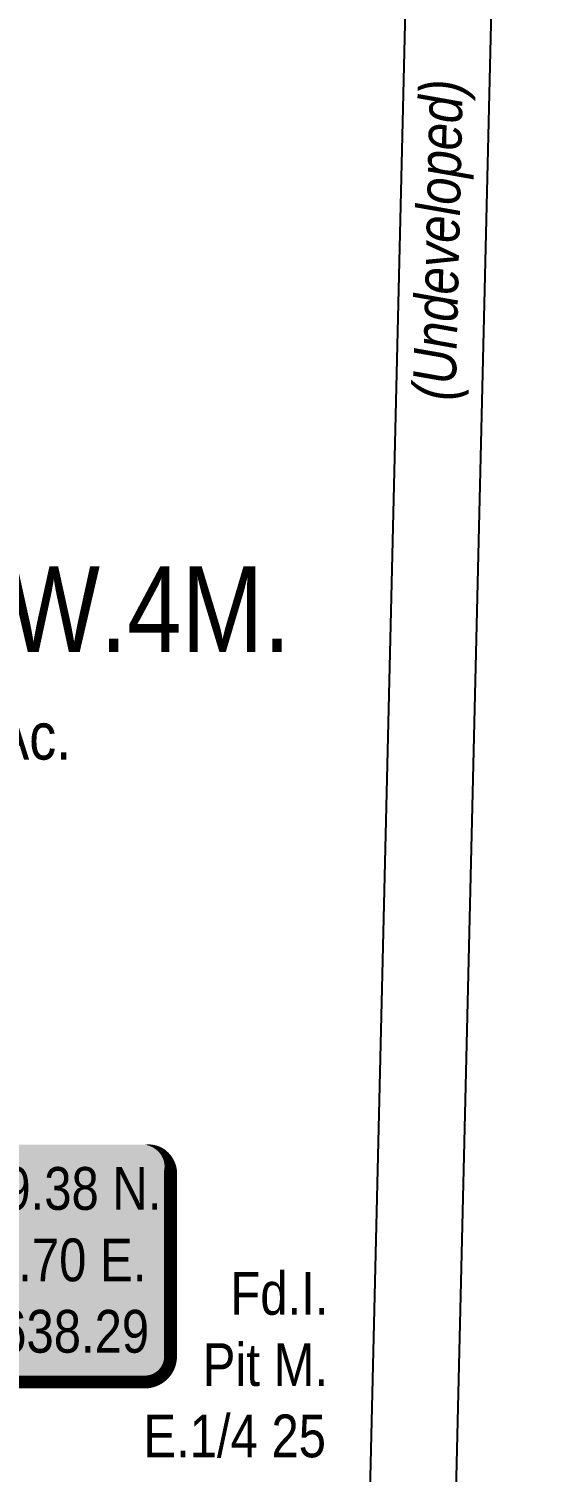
# Model space of a CAD drawing. Extents: x 395420 to 400963, y 6163329 to 6167492.
# Drawn here: x 396294.5 to 396413.1, y 6164333.5 to 6164671.1 of the extents above; entities that cross this region are included whole.
import ezdxf
from ezdxf.enums import TextEntityAlignment as Align

# ---------------------------------------------------------------- set-up
doc = ezdxf.new("R2010")
doc.units = 0
doc.header["$LTSCALE"] = 5
for name, color, linetype in [('C-SYMBOL', 7, 'Continuous'), ('DETAIL-T', 7, 'Continuous'), ('L-AREAREQUIRED', 7, 'Continuous'), ('L-MON', 1, 'Continuous'), ('L-SEC', 7, 'Continuous')]:
    doc.layers.add(name, color=color, linetype=linetype)
doc.layers.add('T-TEXT', color=48, linetype='Continuous', lineweight=18)
doc.styles.add('100L', font='ARIALN.TTF', dxfattribs={"height": 11})
doc.styles.add('175L', font='ARIALN.TTF', dxfattribs={"height": 20})
doc.styles.add('80', font='ARIALN.TTF', dxfattribs={"height": 10})
doc.styles.add('80L', font='ARIALN.TTF', dxfattribs={"height": 10})
doc.styles.add('80LS', font='ARIALNI.TTF', dxfattribs={"height": 10})

# ---------------------------------------------------------------- blocks, each defined once
blk = doc.blocks.new('*U67')
h = blk.add_hatch(color=254)
edge = h.paths.add_edge_path()
edge.add_line((-34, -28.5), (34, -28.5))
edge.add_arc((34, -22.5), 6, 270, 360)
edge.add_line((40, -22.5), (40, 21))
edge.add_arc((34, 21), 6, 0, 90)
edge.add_line((34, 27), (-34, 27))
edge.add_arc((-34, 21), 6, 90, 180)
edge.add_line((-40, 21), (-40, -22.5))
edge.add_arc((-34, -22.5), 6, 180, 270)
at = {"color": 1, "flags": 128}
blk.add_lwpolyline([(-34, -28.5, 3, 3, 0), (34, -28.5, 3, 3, 0.414214), (40, -22.5, 3, 3, 0), (40, 21, 3, 0, 0.414214), (34, 27, 0, 0, 0), (-34, 27, 0, 0, 0.414214), (-40, 21, 0, 0, 0), (-40, -22.5, 0, 3, 0.414214)], format="xyseb", close=True, dxfattribs=at)
blk.add_lwpolyline([(-37.12, -11.34, 0, 10, 0), (0, 0, 5, 5, 0)], format="xyseb", dxfattribs=at)
at = {"color": 1, "style": '80'}
blk.add_attdef('ENTER_TEXT_001', (-35.99, -5), '', height=10, dxfattribs=at)

msp = doc.modelspace()

# ---------------------------------------------------------------- linework, layer by layer
at = {"layer": 'L-SEC'}
for p, q in [((396392.969, 6165113.201), (396373.704, 6164309.381)), ((396413.073, 6165112.719), (396393.808, 6164308.905))]:
    msp.add_line(p, q, dxfattribs=at)

# ---------------------------------------------------------------- block references
at = {"layer": 'DETAIL-T'}
ref = msp.add_blockref('*U67', (396287.622, 6164383.111), dxfattribs=at)
ref.add_attrib('ENTER_TEXT_001', '6164309.38 N.', (396250.327, 6164394.883), dxfattribs={"layer": '0', "color": 1, "height": 10, "style": '80'})
ref.add_attrib('ENTER_TEXT_002', '396373.70 E.', (396253.802, 6164378.176), dxfattribs={"layer": '0', "color": 1, "height": 10, "style": '80'})
ref.add_attrib('ENTER_TEXT_003', 'Elev.= 638.29', (396252.234, 6164361.468), dxfattribs={"layer": '0', "color": 1, "height": 10, "style": '80'})

# ---------------------------------------------------------------- texts
at = {"layer": 'C-SYMBOL', "color": 3, "style": '175L'}
msp.add_text('N.E.1/4 Sec. 25-76-18-W.4M.', height=19.99232, dxfattribs=at).set_placement((396205.471, 6164519.404), align=Align.BOTTOM_CENTER)
at = {"layer": 'L-AREAREQUIRED', "color": 5, "style": '100L'}
msp.add_text('Area Required = 2.515 ha  6.21 Ac.', height=10.99578, dxfattribs=at).set_placement((396205.471, 6164496.913), align=Align.BOTTOM_CENTER)
at = {"layer": 'L-MON', "insert": (396320.269, 6164380.339), "char_height": 10, "attachment_point": 1, "style": '80L'}
msp.add_mtext_dynamic_manual_height_columns('\\pi21.321;Fd.I.\\P\\pi14.882;Pit M.\\P\\pi1.0072;E.1/4 25', width=42.30327, gutter_width=50, heights=[0], dxfattribs=at)
at = {"layer": 'T-TEXT', "style": '80LS'}
msp.add_text('(Undeveloped)', height=9.99616, rotation=88.68448, dxfattribs=at).set_placement((396390.106, 6164621.772), align=Align.MIDDLE_CENTER)

doc.saveas('drawing.dxf')
